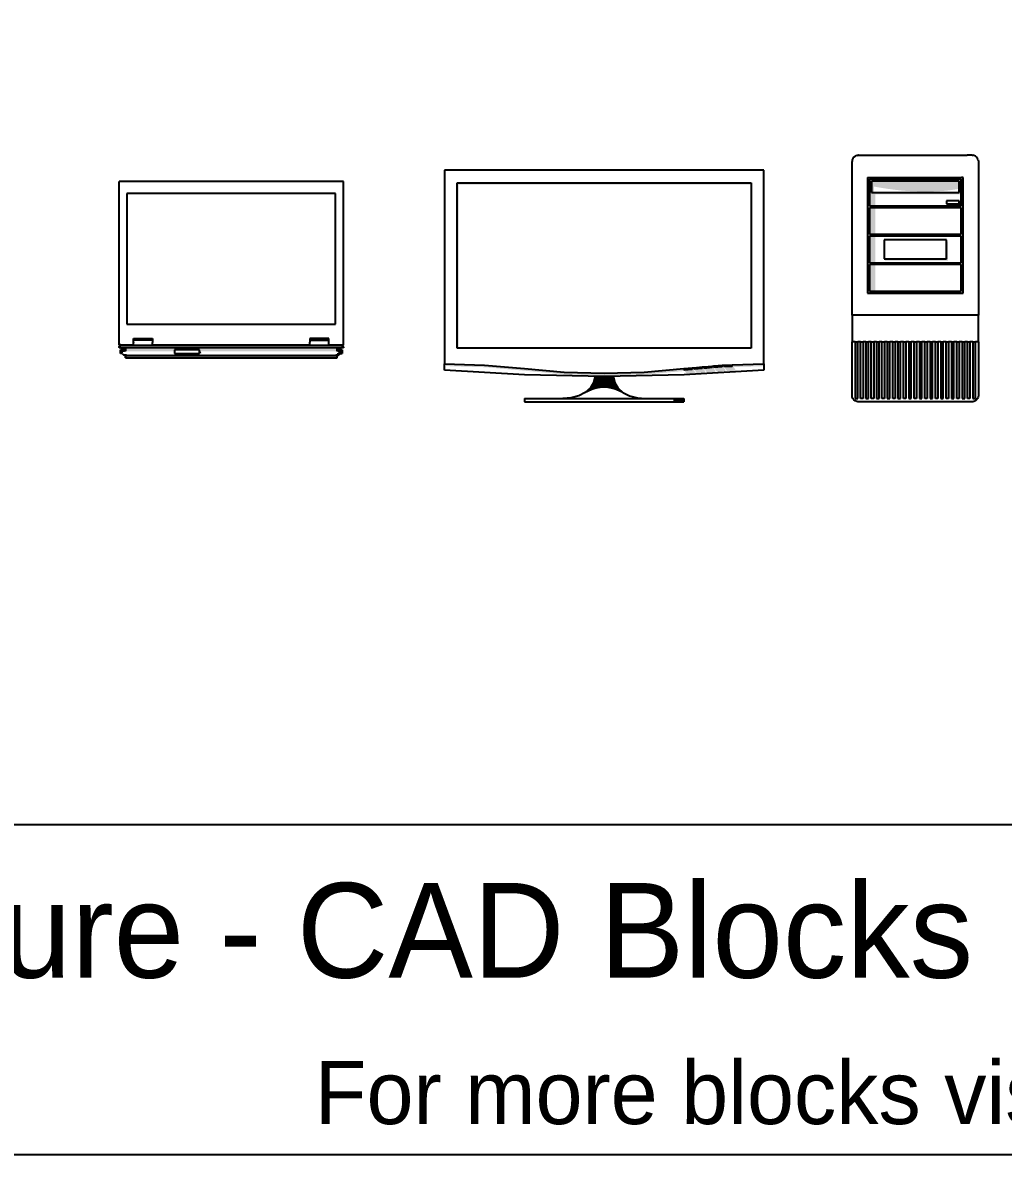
# Model space of a CAD drawing. Header units: millimetres. Extents: x 10441 to 16709, y -1420 to 2160.
# Drawn here: x 12007 to 13559, y -1420 to 370 of the extents above; entities that cross this region are included whole.
import ezdxf

# ---------------------------------------------------------------- set-up
doc = ezdxf.new("R2010")
doc.units = ezdxf.units.MM
doc.header["$MEASUREMENT"] = 0
doc.layers.add('Hatch', color=7, linetype='Continuous')
doc.layers.add('TEXT', color=1, linetype='Continuous')
doc.styles.add('Century Gothic', font='Century Gothic Regular.ttf')

# ---------------------------------------------------------------- blocks, each defined once
blk = doc.blocks.new('laptop ele')
at = {"layer": 'Hatch', "linetype": 'Continuous', "lineweight": 0, "ltscale": 10}
for points in [[(-177.5, 108.7), (-177.5, 24.7), (-176, 24.7)], [(-177.5, 24.7), (-177.5, 23.7), (-175.8, 23.7), (-176, 24.7)], [(-177.5, 23.7), (-177.5, 22.6), (-175.5, 22.6), (-175.8, 23.7)], [(-177.5, 22.6), (-177.5, 21.7), (-175, 21.7), (-175.5, 22.6)], [(-177.5, 21.7), (-177.5, 20.9), (-154.5, 20.9), (-154.5, 21.7)], [(-177.5, 20.9), (-177.5, 20.4), (-154.5, 20.4), (-154.5, 20.9)], [(-177.5, 20.4), (-177.5, 20.1), (-154.5, 20.1), (-154.5, 20.4)], [(-124.5, 30.6), (-154.5, 30.6), (-154.5, 29.2), (-124.5, 29.2)], [(-124.5, 28), (-154.5, 28), (-154.5, 27.9), (-152.6, 27.9), (-124.5, 27.9)], [(-152.6, 27.9), (-154.5, 27.9), (-154.5, 27.5), (-153.3, 27.5)], [(-153.3, 27.5), (-154.5, 27.5), (-154.5, 26.8), (-153.9, 26.8)], [(-153.9, 26.8), (-154.5, 26.8), (-154.5, 26), (-154.3, 26)], [(-154.3, 26), (-154.5, 26), (-154.5, 25)], [(-154.5, 25), (-154.5, 24.3), (-154.5, 24.7)], [(-124.5, 24), (-124.5, 24.3), (-124.5, 23.7)], [(-124.5, 23.7), (-124.5, 22.6), (-124.3, 22.6), (-124.5, 23.7)], [(-124.5, 22.6), (-124.5, 21.7), (-123.8, 21.7), (-124.3, 22.6)], [(124.5, 21.7), (-124.5, 21.7), (-124.5, 20.9), (124.5, 20.9)], [(124.5, 20.9), (-124.5, 20.9), (-124.5, 20.4), (124.5, 20.4)], [(124.5, 20.4), (-124.5, 20.4), (-124.5, 20.1), (124.5, 20.1)], [(124.5, 20.1), (-124.5, 20.1), (124.5, 20)], [(124.5, 29.2), (154.5, 29.2), (154.5, 30.6), (124.5, 30.6)], [(154.5, 28), (124.5, 28), (124.5, 27.9), (126.4, 27.9), (154.5, 27.9)], [(126.4, 27.9), (124.5, 27.9), (124.5, 27.5), (125.7, 27.5)], [(125.7, 27.5), (124.5, 27.5), (124.5, 26.8), (125.1, 26.8)], [(125.1, 26.8), (124.5, 26.8), (124.5, 26), (124.7, 26)], [(124.7, 26), (124.5, 26), (124.5, 25)], [(124.5, 25), (124.5, 24.3), (124.5, 24.7)], [(154.5, 24), (154.5, 24.3), (154.5, 23.7)], [(154.5, 23.7), (154.5, 22.6), (154.7, 22.6), (154.5, 23.7)], [(154.5, 22.6), (154.5, 21.7), (155.2, 21.7), (154.7, 22.6)], [(154.5, 21.7), (154.5, 20.9), (177.5, 20.9), (177.5, 21.7)], [(154.5, 20.9), (154.5, 20.4), (177.5, 20.4), (177.5, 20.9)], [(154.5, 20.4), (154.5, 20.1), (177.5, 20.1), (177.5, 20.4)], [(176.5, 18.4), (177, 17.5), (177.2, 17.5), (176.7, 18.4)], [(-173.1, 7.9), (-173.3, 8.5), (-175.5, 8.5), (-175.5, 7.9)], [(-173, 7.7), (-173.1, 7.9), (-175.5, 7.9), (-175.5, 7.4), (-172.9, 7.4)], [(-172.7, 7.1), (-172.9, 7.4), (-175.5, 7.4), (-175.5, 7.1)], [(-172.6, 7), (-172.7, 7.1), (-175.5, 7.1), (-175.5, 7)], [(-175.4, 13), (-175.3, 12.9), (-173.5, 12.9), (-173.5, 13)], [(-175.3, 12.9), (-175.1, 12.6), (-173.5, 12.6), (-173.5, 12.9)], [(-175.1, 12.6), (-174.8, 12.1), (-173.5, 12.1), (-173.5, 12.6)], [(-174.8, 12.1), (-174.3, 11.5), (-173.5, 11.5), (-173.5, 12.1)], [(-174.3, 11.5), (-173.8, 10.8), (-173.5, 10.8), (-173.5, 11.5)], [(-173.8, 10.8), (-173.5, 10.3), (-173.5, 10.8)], [(-173.5, 10.3), (-173.3, 10), (-173.2, 16), (-173.5, 16)], [(-173.2, 10), (-172.4, 10), (-172.4, 16), (-173.2, 16)], [(-173.2, 10), (-172.8, 9.6), (-172.4, 9.6), (-172.4, 10)], [(-171.2, 16), (-172.4, 16), (-172.4, 10), (-171.2, 10)], [(-171.2, 10), (-172.4, 10), (-172.4, 9.6), (-172.1, 9.5), (-171.1, 9.5)], [(-172, 6.3), (-172.3, 6.3), (-171.2, 5.2), (-170.9, 5.2)], [(-171.3, 6.3), (-172, 6.3), (-170.9, 5.2), (-170.4, 5.2)], [(-170.3, 6.3), (-171.3, 6.3), (-170.4, 5.2), (-169.5, 5.2)], [(-169.5, 16), (-171.2, 16), (-171.2, 10), (-169.5, 10)], [(-169.5, 10), (-171.2, 10), (-171.1, 9.5), (-169.9, 9.5), (-169.5, 9.6)], [(-170.9, 5.2), (-171.2, 5.2), (-169.8, 4.5), (-169.6, 4.5)], [(-170.4, 5.2), (-170.9, 5.2), (-169.6, 4.5), (-169.2, 4.5)], [(-170.4, 5.2), (-169.2, 4.5), (-168.5, 4.5), (-169.5, 5.2)], [(-168.9, 6.3), (-170.3, 6.3), (-169.5, 5.2), (-168.3, 5.2)], [(-169.6, 4.5), (-169.8, 4.5), (-168.3, 4.1), (-168.1, 4.1)], [(-169.2, 4.5), (-169.6, 4.5), (-168.1, 4.1), (-167.9, 4.1)], [(-167.6, 16), (-169.5, 16), (-169.5, 10), (-167.6, 10)], [(-169.5, 9.6), (-168.6, 9.6), (-167.6, 10), (-169.5, 10)], [(-169.5, 5.2), (-168.5, 4.5), (-167.6, 4.5), (-168.3, 5.2)], [(-168.5, 4.5), (-169.2, 4.5), (-167.9, 4.1), (-167.4, 4.1)], [(-167.2, 6.3), (-168.9, 6.3), (-168.3, 5.2), (-167, 5.2)], [(-167.6, 4.5), (-168.5, 4.5), (-167.4, 4.1), (-166.9, 4.1)], [(-167, 5.2), (-168.3, 5.2), (-167.6, 4.5), (-166.6, 4.5)], [(-167.9, 4.1), (-168.1, 4.1), (-167.4, 4), (-167.2, 4)], [(-167.4, 4.1), (-167.9, 4.1), (-167.2, 4), (-166.9, 4)], [(-165.5, 16), (-167.6, 16), (-167.6, 10), (-167.3, 10), (-165.5, 10.3)], [(-167.6, 4.5), (-166.9, 4.1), (-166.2, 4.1), (-166.6, 4.5)], [(-167.5, 1.2), (-167.4, 1.5), (-167.4, 4)], [(-166.9, 4.1), (-167.4, 4.1), (-166.9, 4), (-166.5, 4)], [(-167.4, 1.5), (-167.2, 1.6), (-167.2, 4), (-167.4, 4)], [(-165.4, 6.3), (-167.2, 6.3), (-167, 5.2), (-165.3, 5.2)], [(-167.2, 1.6), (-166.9, 1.6), (-166.9, 4), (-167.2, 4)], [(-165.3, 5.2), (-167, 5.2), (-166.6, 4.5), (-165.3, 4.5)], [(-166.2, 4.1), (-166.9, 4.1), (-166.5, 4), (-166, 4)], [(-166.9, 1.6), (-166.5, 1.6), (-166.5, 4), (-166.9, 4)], [(-165.3, 4.5), (-166.6, 4.5), (-166.2, 4.1), (-165.2, 4.1)], [(-166.5, 1.6), (-166, 1.5), (-166, 4), (-166.5, 4)], [(-165.2, 4.1), (-166.2, 4.1), (-166, 4), (-165.1, 4)], [(-166, 1.5), (-165.5, 1.2), (-165.5, 4), (-166, 4)], [(-165.5, 16), (-165.5, 10.3), (-90, 10.3), (-90, 13), (-50, 13), (-50, 10), (-48, 10), (-48, 10.2), (-48.1, 10.3), (165.5, 10.3), (165.5, 16)], [(165.5, 4), (-165.5, 4), (-165.5, 1.2), (-165, 0.9), (-162.8, 0), (165.5, 0)], [(165.4, 6.3), (-165.4, 6.3), (-165.3, 5.2), (165.3, 5.2)], [(165.3, 5.2), (-165.3, 5.2), (-165.3, 4.5), (165.3, 4.5)], [(-165.3, 4.5), (-165.2, 4.1), (165.2, 4.1), (165.3, 4.5)], [(165.2, 4.1), (-165.2, 4.1), (165.1, 4)], [(-50, 7), (-90, 7), (-89.5, 6.3), (-46.8, 6.3), (-47.5, 7.7), (-50, 7.7)], [(-50, 10), (-50, 9.2), (-47.9, 9.2), (-48, 10)], [(-50, 9.2), (-50, 7.7), (-47.5, 7.7), (-47.9, 9.2)], [(165.2, 4.1), (166.2, 4.1), (166.6, 4.5), (165.3, 4.5)], [(166.2, 4.1), (165.2, 4.1), (166, 4)], [(167.2, 6.3), (165.4, 6.3), (165.3, 5.2), (167, 5.2)], [(167, 5.2), (165.3, 5.2), (165.3, 4.5), (166.6, 4.5)], [(165.5, 16), (165.5, 10.3), (167.3, 10), (167.6, 10), (167.6, 16)], [(165.5, 0), (166, 0), (166, 4), (165.5, 4)], [(166.9, 4.1), (166.2, 4.1), (166, 4), (166.5, 4)], [(166, 0), (166.5, 0), (166.5, 4), (166, 4)], [(166.6, 4.5), (166.2, 4.1), (166.9, 4.1), (167.6, 4.5)], [(167.4, 4.1), (166.9, 4.1), (166.5, 4), (166.9, 4)], [(166.5, 0), (166.9, 0), (166.9, 4), (166.5, 4)], [(168.3, 5.2), (167, 5.2), (166.6, 4.5), (167.6, 4.5)], [(168.5, 4.5), (167.6, 4.5), (166.9, 4.1), (167.4, 4.1)], [(167.9, 4.1), (167.4, 4.1), (166.9, 4), (167.2, 4)], [(166.9, 0), (167.2, 0), (167.2, 4), (166.9, 4)], [(168.9, 6.3), (167.2, 6.3), (167, 5.2), (168.3, 5.2)], [(169.3, 7.7), (167.5, 7.7), (167.2, 6.3), (168.9, 6.3)], [(168.1, 4.1), (167.9, 4.1), (167.2, 4), (167.4, 4)], [(167.2, 0), (167.4, 0), (167.4, 4), (167.2, 4)], [(169.2, 4.5), (168.5, 4.5), (167.4, 4.1), (167.9, 4.1)], [(169.5, 16), (167.6, 16), (167.6, 10), (169.5, 10)], [(167.6, 10), (168.7, 9.2), (169.5, 9.2), (169.5, 10), (167.6, 10)], [(168.3, 5.2), (167.6, 4.5), (168.5, 4.5), (169.5, 5.2)], [(169.6, 4.5), (169.2, 4.5), (167.9, 4.1), (168.1, 4.1)], [(169.8, 4.5), (169.6, 4.5), (168.1, 4.1), (168.3, 4.1)], [(170.3, 6.3), (168.9, 6.3), (168.3, 5.2), (169.5, 5.2)], [(168.5, 4.5), (169.2, 4.5), (170.4, 5.2), (169.5, 5.2)], [(169.5, 9.2), (168.7, 9.2), (169.4, 8.5)], [(170.8, 7.7), (169.3, 7.7), (168.9, 6.3), (170.3, 6.3)], [(170.9, 5.2), (170.4, 5.2), (169.2, 4.5), (169.6, 4.5)], [(171.1, 9.2), (169.5, 9.2), (169.3, 7.7), (170.8, 7.7)], [(171.2, 16), (169.5, 16), (169.5, 10), (171.2, 10)], [(171.2, 10), (169.5, 10), (169.5, 9.2), (171.1, 9.2)], [(170.3, 6.3), (169.5, 5.2), (170.4, 5.2), (171.3, 6.3)], [(171.2, 5.2), (170.9, 5.2), (169.6, 4.5), (169.8, 4.5)], [(170.8, 7.7), (170.3, 6.3), (171.3, 6.3), (172, 7.7)], [(172, 6.3), (171.3, 6.3), (170.4, 5.2), (170.9, 5.2)], [(172.4, 9.2), (171.1, 9.2), (170.8, 7.7), (172, 7.7)], [(172.3, 6.3), (172, 6.3), (170.9, 5.2), (171.2, 5.2)], [(172.4, 10), (171.2, 10), (171.1, 9.2), (172.4, 9.2)], [(172.4, 16), (171.2, 16), (171.2, 10), (172.4, 10)], [(172, 7.7), (171.3, 6.3), (172, 6.3), (172.8, 7.7)], [(172.4, 9.2), (172, 7.7), (172.8, 7.7), (173.2, 9.2)], [(173, 7.7), (172.8, 7.7), (172, 6.3), (172.3, 6.3)], [(172.4, 16), (172.4, 10), (173.2, 10), (173.2, 16)], [(172.4, 10), (172.4, 9.2), (173.2, 9.2), (173.2, 10)], [(173, 7.7), (172.6, 7), (175.5, 7), (175.5, 13), (173.5, 13), (173.5, 10), (173.4, 9.2)], [(173.4, 9.2), (173.2, 9.2), (172.8, 7.7), (173, 7.7)], [(173.5, 16), (173.2, 16), (173.2, 10), (173.5, 10)], [(173.5, 10), (173.2, 10), (173.2, 9.2), (173.4, 9.2)], [(176.7, 16.5), (175.7, 16.5), (175.7, 16), (176.7, 16)], [(176.4, 17.5), (176.7, 16.5), (177.3, 16.5), (177, 17.5)], [(176.7, 16.5), (176.7, 16), (177.3, 16), (177.3, 16.5)], [(177, 17.5), (177.3, 16.5), (177.5, 16.5), (177.2, 17.5)], [(177.3, 16.5), (177.3, 16), (177.5, 16), (177.5, 16.5)]]:
    blk.add_hatch(color=253, dxfattribs=at).paths.add_polyline_path(points)
at = {"ltscale": 10}
for p, q in [((-177.5, 278.9), (-177.5, 279.1)), ((177.5, 279.1), (-177.5, 279.1)), ((-177.5, 278.4), (-177.5, 278.9)), ((-177.5, 277.7), (-177.5, 278.4)), ((-177.5, 276.8), (-177.5, 277.7)), ((-177.5, 275.8), (-177.5, 276.8)), ((-177.5, 24.7), (-177.5, 275.8)), ((177.5, 278.9), (177.5, 279.1)), ((177.5, 278.4), (177.5, 278.9)), ((177.5, 277.7), (177.5, 278.4)), ((177.5, 276.8), (177.5, 277.7)), ((177.5, 275.8), (177.5, 276.8)), ((177.5, 24.7), (177.5, 275.8)), ((165, 260.1), (-165, 260.1)), ((-165, 260.1), (-165, 53.3)), ((165, 53.3), (165, 260.1)), ((-165, 53.3), (165, 53.3)), ((-177.5, 23.7), (-177.5, 24.7)), ((-177.5, 22.6), (-177.5, 23.7)), ((-177.5, 21.7), (-177.5, 22.6)), ((-177.5, 20.9), (-177.5, 21.7)), ((-177.5, 20.4), (-177.5, 20.9)), ((-177.5, 20.1), (-177.5, 20.4)), ((-177.5, 20), (-177.5, 20.1)), ((-154.5, 20), (-177.5, 20)), ((-177.2, 17.5), (-176.7, 18.4)), ((-175.9, 19.2), (-176.7, 18.4)), ((-175.9, 19.2), (-175, 19.7)), ((-175, 19.7), (-174, 20)), ((-173.5, 20), (-174, 20)), ((-173.5, 20), (-173.4, 20)), ((-173.4, 20), (-173.2, 20)), ((-173.2, 20), (-172.9, 20)), ((-172.9, 20), (-172.5, 20)), ((-172.5, 20), (-172, 20)), ((-172, 20), (-171.2, 20)), ((-171.2, 20), (171.2, 20)), ((-154.5, 30.6), (-124.5, 30.6)), ((-154.5, 24.7), (-154.5, 30.6)), ((-124.5, 29.2), (-154.5, 29.2)), ((-124.5, 28), (-154.5, 28)), ((-154.5, 24.7), (-154.5, 24.4)), ((-154.5, 24), (-154.5, 24.4)), ((-154.5, 20), (-154.5, 24)), ((-124.5, 30.6), (-124.5, 24.7)), ((-124.5, 24.7), (-124.5, 24.4)), ((-124.5, 24), (-124.5, 24.4)), ((-124.5, 20), (-124.5, 24)), ((124.5, 20), (-124.5, 20)), ((124.5, 30.6), (124.5, 24.7)), ((154.5, 30.6), (124.5, 30.6)), ((124.5, 29.2), (154.5, 29.2)), ((124.5, 28), (154.5, 28)), ((124.5, 24.4), (124.5, 24.7)), ((124.5, 24), (124.5, 24.4)), ((124.5, 20), (124.5, 24)), ((154.5, 24.7), (154.5, 30.6)), ((154.5, 24.4), (154.5, 24.7)), ((154.5, 24), (154.5, 24.4)), ((154.5, 20), (154.5, 24)), ((177.5, 20), (154.5, 20)), ((171.2, 20), (172, 20)), ((172, 20), (172.5, 20)), ((172.5, 20), (172.9, 20)), ((172.9, 20), (173.2, 20)), ((173.2, 20), (173.4, 20)), ((173.4, 20), (173.5, 20)), ((173.5, 20), (174, 20)), ((174, 20), (175, 19.7)), ((175, 19.7), (175.9, 19.2)), ((175.9, 19.2), (176.7, 18.4)), ((176.7, 18.4), (177.2, 17.5)), ((177.5, 23.7), (177.5, 24.7)), ((177.5, 22.6), (177.5, 23.7)), ((177.5, 21.7), (177.5, 22.6)), ((177.5, 20.9), (177.5, 21.7)), ((177.5, 20.4), (177.5, 20.9)), ((177.5, 20.1), (177.5, 20.4)), ((177.5, 20), (177.5, 20.1)), ((-177.5, 16.5), (-177.2, 17.5)), ((-177.5, 16.5), (-177.5, 16)), ((-177.3, 16), (-177.5, 16)), ((-176.7, 16), (-177.3, 16)), ((-175.7, 16), (-176.7, 16)), ((-174.5, 16), (-175.7, 16)), ((-175.5, 12.9), (-175.5, 13)), ((-173.5, 13), (-175.5, 13)), ((-175.5, 12.6), (-175.5, 12.9)), ((-175.5, 12.1), (-175.5, 12.6)), ((-175.5, 11.5), (-175.5, 12.1)), ((-175.5, 10.8), (-175.5, 11.5)), ((-175.5, 10), (-175.5, 10.8)), ((-175.5, 9.2), (-175.5, 10)), ((-175.5, 8.5), (-175.5, 9.2)), ((-175.5, 7.9), (-175.5, 8.5)), ((-175.5, 7.4), (-175.5, 7.9)), ((-175.5, 7.1), (-175.5, 7.4)), ((-175.5, 7), (-175.5, 7.1)), ((-172.6, 7), (-175.5, 7)), ((-173.1, 16), (-174.5, 16)), ((-173.5, 10), (-173.5, 16)), ((-173.5, 10), (-173.4, 9.2)), ((-173.4, 9.2), (-173, 7.7)), ((-171.5, 16), (-173.1, 16)), ((-172.3, 6.3), (-173, 7.7)), ((-172.3, 6.3), (-171.2, 5.2)), ((171.5, 16), (-171.5, 16)), ((-171.2, 5.2), (-169.8, 4.5)), ((-168.3, 4.1), (-169.8, 4.5)), ((-168.3, 4.1), (-167.5, 4)), ((-167.5, 4), (-167.4, 4)), ((-167.5, 0), (-167.5, 4)), ((-167.5, 4), (-167.5, 4)), ((-167.5, 0), (-167.4, 0)), ((-167.4, 4), (-167.2, 4)), ((-167.4, 4), (-167.2, 4)), ((-167.4, 0), (-167.2, 0)), ((-167.2, 4), (-166.9, 4)), ((-167.2, 4), (-166.9, 4)), ((-167.2, 0), (-166.9, 0)), ((-166.9, 4), (-166.5, 4)), ((-166.9, 4), (-166.5, 4)), ((-166.9, 0), (-166.5, 0)), ((-166.5, 4), (-166, 4)), ((-166.5, 4), (-166, 4)), ((-166.5, 0), (-166, 0)), ((-166, 4), (-165.5, 4)), ((-166, 4), (-165.1, 4)), ((-166, 0), (-165.5, 0)), ((-165.5, 4), (-165.1, 4)), ((-165.5, 0), (165.5, 0)), ((-165.1, 4), (165.1, 4)), ((-50, 13), (-90, 13)), ((-90, 13), (-90, 7)), ((-90, 7), (-50, 7)), ((-50, 7), (-50, 13)), ((165.1, 4), (165.5, 4)), ((165.1, 4), (166, 4)), ((165.5, 4), (166, 4)), ((165.5, 0), (166, 0)), ((166, 4), (166.5, 4)), ((166, 4), (166.5, 4)), ((166, 0), (166.5, 0)), ((166.5, 4), (166.9, 4)), ((166.5, 4), (166.9, 4)), ((166.5, 0), (166.9, 0)), ((166.9, 4), (167.2, 4)), ((166.9, 4), (167.2, 4)), ((166.9, 0), (167.2, 0)), ((167.2, 4), (167.4, 4)), ((167.2, 4), (167.4, 4)), ((167.2, 0), (167.4, 0)), ((167.4, 4), (167.5, 4)), ((167.4, 0), (167.5, 0)), ((167.5, 4), (168.3, 4.1)), ((167.5, 0), (167.5, 4)), ((167.5, 4), (167.5, 4)), ((168.3, 4.1), (169.8, 4.5)), ((169.8, 4.5), (171.2, 5.2)), ((171.2, 5.2), (172.3, 6.3)), ((173.1, 16), (171.5, 16)), ((172.3, 6.3), (173, 7.7)), ((172.6, 7), (175.5, 7)), ((173, 7.7), (173.4, 9.2)), ((174.5, 16), (173.1, 16)), ((173.4, 9.2), (173.5, 10)), ((173.5, 10), (173.5, 16)), ((173.5, 13), (175.5, 13)), ((175.7, 16), (174.5, 16)), ((175.5, 13), (175.5, 7)), ((176.7, 16), (175.7, 16)), ((177.3, 16), (176.7, 16)), ((177.2, 17.5), (177.5, 16.5)), ((177.5, 16), (177.3, 16)), ((177.5, 16.5), (177.5, 16))]:
    blk.add_line(p, q, dxfattribs=at)
blk = doc.blocks.new('monitor ele')
at = {"layer": 'Hatch', "linetype": 'Continuous', "lineweight": 0, "ltscale": 10}
for points in [[(199.8, 346.5), (-265.1, 346.5), (-265.1, 85), (-263.1, 85), (-263.1, 343.7), (199.8, 343.7)], [(-285.1, 60), (-282.6, 56.5), (-219.4, 54.6), (-93.4, 43.3), (-30.2, 41.5), (33.1, 43.3), (94.7, 48.8), (98.9, 43), (111.8, 44.1), (111.5, 46.6), (109, 50.1), (110.4, 50.2), (114.6, 44.4), (127.5, 45.5), (127.3, 48), (124.8, 51.5), (126.1, 51.6), (130.3, 45.8), (143.2, 46.9), (143, 49.4), (140.5, 52.9), (141.8, 53), (146, 47.2), (158.9, 48.3), (158.8, 50.8), (156.3, 54.3), (157.5, 54.5), (161.7, 48.6), (174.7, 48.9), (174.6, 51.4), (172.1, 55), (219.8, 56.4), (219.8, 60), (169.6, 58.5), (169.7, 56), (156.7, 55.6), (156.6, 58.1), (153.8, 57.9), (153.9, 55.4), (141, 54.2), (140.8, 56.7), (138, 56.5), (138.2, 54), (125.3, 52.8), (125.1, 55.3), (122.3, 55.1), (122.5, 52.6), (109.6, 51.4), (109.3, 53.9), (106.5, 53.7), (106.8, 51.2), (93.9, 50), (93.6, 52.5), (30.6, 46.9), (-32.7, 45), (-95.9, 46.9), (-221.9, 58.1)], [(-47.2, 38.7), (-47.7, 38.7), (-49.4, 29.9), (-48.8, 29.9)], [(-45.7, 38.7), (-47.2, 38.7), (-48.8, 29.9), (-47.1, 29.9)], [(-47.7, 38.7), (-47.2, 38.7), (-47.2, 40.3), (-47.7, 40.3)], [(-47.2, 38.7), (-45.7, 38.7), (-45.7, 40.3), (-47.2, 40.3)], [(-43.3, 38.7), (-45.7, 38.7), (-47.1, 29.9), (-44.5, 29.9)], [(-45.7, 38.7), (-43.3, 38.7), (-43.3, 40.2), (-45.7, 40.3)], [(-40.2, 38.7), (-43.3, 38.7), (-44.5, 29.9), (-41, 29.9)], [(-43.3, 38.7), (-40.2, 38.7), (-40.2, 40.1), (-43.3, 40.2)], [(-40.2, 38.7), (-41, 29.9), (-37, 29.9), (-36.6, 38.7)], [(-40.2, 38.7), (-36.6, 38.7), (-36.6, 40.1), (-40.2, 40.1)], [(-36.6, 38.7), (-37, 29.9), (-32.7, 29.9), (-32.7, 38.7)], [(-36.6, 40.1), (-36.6, 38.7), (-32.7, 38.7), (-32.7, 40)], [(-28.8, 40.1), (-32.7, 40), (-32.7, 38.7), (-28.8, 38.7)], [(-28.8, 38.7), (-32.7, 38.7), (-32.7, 29.9), (-28.3, 29.9)], [(-28.8, 38.7), (-25.2, 38.7), (-25.2, 40.1), (-28.8, 40.1)], [(-28.8, 38.7), (-28.3, 29.9), (-24.3, 29.9), (-25.2, 38.7)], [(-25.2, 38.7), (-22.1, 38.7), (-22.1, 40.2), (-25.2, 40.1)], [(-22.1, 38.7), (-25.2, 38.7), (-24.3, 29.9), (-20.8, 29.9)], [(-22.1, 38.7), (-19.7, 38.7), (-19.7, 40.3), (-22.1, 40.2)], [(-19.7, 38.7), (-22.1, 38.7), (-20.8, 29.9), (-18.2, 29.9)], [(-19.7, 38.7), (-18.2, 38.7), (-18.2, 40.3), (-19.7, 40.3)], [(-18.2, 38.7), (-19.7, 38.7), (-18.2, 29.9), (-16.5, 29.9)], [(-18.2, 38.7), (-17.7, 38.7), (-17.7, 40.3), (-18.2, 40.3)], [(-17.7, 38.7), (-18.2, 38.7), (-16.5, 29.9), (-15.9, 29.9)], [(-53.7, 21.8), (-54.4, 21.8), (-62.5, 14.9), (-61.4, 14.9)], [(-53.7, 21.8), (-61.4, 14.9), (-59, 14.9), (-57.7, 15.6), (-51.5, 21.8)], [(-57.7, 15.6), (-50.6, 18.7), (-48.1, 21.8), (-51.5, 21.8)], [(-48.8, 29.9), (-49.4, 29.9), (-54.4, 21.8), (-53.7, 21.8)], [(-47.1, 29.9), (-48.8, 29.9), (-53.7, 21.8), (-51.5, 21.8)], [(-47.1, 29.9), (-51.5, 21.8), (-48.1, 21.8), (-44.5, 29.9)], [(-50.6, 18.7), (-44.3, 20.6), (-43.6, 21.8), (-48.1, 21.8)], [(-48.1, 21.8), (-43.6, 21.8), (-41, 29.9), (-44.5, 29.9)], [(-38.3, 21.8), (-43.6, 21.8), (-44.3, 20.6), (-38.4, 21.6)], [(-41, 29.9), (-43.6, 21.8), (-38.3, 21.8), (-37, 29.9)], [(-33.2, 21.8), (-38.3, 21.8), (-38.4, 21.6)], [(-32.7, 29.9), (-37, 29.9), (-38.3, 21.8), (-33.2, 21.8), (-32.7, 21.9)], [(-28.3, 29.9), (-32.7, 29.9), (-32.7, 21.9), (-32.3, 21.8), (-27, 21.8)], [(-27, 21.8), (-32.3, 21.8), (-26.9, 21.5)], [(-24.3, 29.9), (-28.3, 29.9), (-27, 21.8), (-21.8, 21.8)], [(-27, 21.8), (-26.9, 21.5), (-20.9, 20.3), (-21.8, 21.8)], [(-20.8, 29.9), (-24.3, 29.9), (-21.8, 21.8), (-17.3, 21.8)], [(-17.3, 21.8), (-21.8, 21.8), (-20.9, 20.3), (-18.1, 19.5), (-14.4, 18.3)], [(-18.2, 29.9), (-20.8, 29.9), (-17.3, 21.8), (-13.8, 21.8)], [(-16.5, 29.9), (-18.2, 29.9), (-13.8, 21.8), (-11.6, 21.8)], [(-13.8, 21.8), (-17.3, 21.8), (-14.4, 18.3), (-7.2, 15.1)], [(-15.9, 29.9), (-16.5, 29.9), (-11.6, 21.8), (-10.9, 21.8)], [(-3.9, 14.9), (-11.6, 21.8), (-13.8, 21.8), (-7.2, 15.1), (-6.7, 14.9)], [(-10.9, 21.8), (-11.6, 21.8), (-3.9, 14.9), (-2.9, 14.9)], [(-85.1, 6.1), (-98.2, 5), (-97.9, 5), (-84.6, 6.1)], [(-85.1, 6.1), (-84.6, 6.1), (-71.9, 9.5), (-72.9, 9.5)], [(-72.9, 9.5), (-71.9, 9.5), (-68.3, 11.2), (-61.4, 14.9), (-62.5, 14.9)], [(-68.3, 11.2), (-59, 14.9), (-61.4, 14.9)], [(-3.9, 14.9), (-6.7, 14.9), (4, 10.7)], [(7.6, 9.5), (-2.9, 14.9), (-3.9, 14.9), (4, 10.7), (6.5, 9.5)], [(7.6, 9.5), (6.5, 9.5), (19.1, 6.1), (19.8, 6.1)], [(32.8, 5), (19.8, 6.1), (19.1, 6.1), (32.4, 5)], [(76.6, 0), (89.3, 0), (89.3, 5), (76.6, 5)], [(89.3, 0), (93.6, 0), (93.6, 5), (89.3, 5)]]:
    blk.add_hatch(color=253, dxfattribs=at).paths.add_polyline_path(points)
at = {"ltscale": 10}
for p, q in [((219.8, 366.5), (-285.1, 366.5)), ((-285.1, 366.5), (-285.1, 60)), ((219.8, 60), (219.8, 366.5)), ((-265.1, 346.5), (199.8, 346.5)), ((-265.1, 85), (-265.1, 346.5)), ((199.8, 346.5), (199.8, 85)), ((199.8, 85), (-265.1, 85)), ((-285.1, 60), (-221.9, 58.1)), ((-285.1, 50), (-285.1, 60)), ((-221.9, 58.1), (-158.9, 52.5)), ((106.5, 53.7), (109.3, 53.9)), ((109.3, 53.9), (122.3, 55.1)), ((109.3, 53.9), (109.6, 51.4)), ((122.3, 55.1), (125.1, 55.3)), ((122.5, 52.6), (122.3, 55.1)), ((125.1, 55.3), (138, 56.5)), ((125.1, 55.3), (125.3, 52.8)), ((138.2, 54), (125.3, 52.8)), ((138, 56.5), (140.8, 56.7)), ((138.2, 54), (138, 56.5)), ((140.8, 56.7), (153.8, 57.9)), ((140.8, 56.7), (141, 54.2)), ((153.9, 55.4), (141, 54.2)), ((153.8, 57.9), (156.6, 58.1)), ((153.9, 55.4), (153.8, 57.9)), ((156.6, 58.1), (169.6, 58.5)), ((156.6, 58.1), (156.7, 55.6)), ((169.7, 56), (156.7, 55.6)), ((169.6, 58.5), (219.8, 60)), ((169.7, 56), (169.6, 58.5)), ((219.8, 60), (219.8, 50)), ((-159, 42.5), (-285.1, 50)), ((-32.7, 40), (-159, 42.5)), ((-158.9, 52.5), (-95.9, 46.9)), ((-95.9, 46.9), (-32.7, 45)), ((-47.7, 38.7), (-49.4, 29.9)), ((-47.7, 40.3), (-47.7, 38.7)), ((-32.7, 45), (30.6, 46.9)), ((93.7, 42.5), (-32.7, 40)), ((-17.7, 40.3), (-17.7, 38.7)), ((-17.7, 38.7), (-15.9, 29.9)), ((30.6, 46.9), (93.6, 52.5)), ((93.6, 52.5), (106.5, 53.7)), ((93.6, 52.5), (93.9, 50)), ((219.8, 50), (93.7, 42.5)), ((106.8, 51.2), (93.9, 50)), ((106.8, 51.2), (106.5, 53.7)), ((122.5, 52.6), (109.6, 51.4)), ((-54.4, 21.8), (-62.5, 14.9)), ((-49.4, 29.9), (-54.4, 21.8)), ((-15.9, 29.9), (-10.9, 21.8)), ((-10.9, 21.8), (-2.9, 14.9)), ((-158.9, 5), (-154.6, 5)), ((-158.9, 5), (-158.9, 0)), ((-158.9, 0), (-154.6, 0)), ((-154.6, 5), (-142, 5)), ((-154.6, 0), (-142, 0)), ((-142, 5), (-121.9, 5)), ((-142, 0), (-121.9, 0)), ((-121.9, 5), (-95.8, 5)), ((-121.9, 0), (-95.8, 0)), ((-85.1, 6.1), (-98.2, 5)), ((-95.8, 5), (-65.3, 5)), ((-95.8, 0), (-65.3, 0)), ((-72.9, 9.5), (-85.1, 6.1)), ((-62.5, 14.9), (-72.9, 9.5)), ((-65.3, 5), (-32.7, 5)), ((-65.3, 0), (-32.7, 0)), ((-32.7, 5), (0, 5)), ((-32.7, 0), (0, 0)), ((-2.9, 14.9), (7.6, 9.5)), ((0, 5), (30.4, 5)), ((0, 0), (30.4, 0)), ((7.6, 9.5), (19.8, 6.1)), ((19.8, 6.1), (32.8, 5)), ((30.4, 5), (56.6, 5)), ((30.4, 0), (56.6, 0)), ((56.6, 5), (76.6, 5)), ((56.6, 0), (76.6, 0)), ((76.6, 5), (89.3, 5)), ((76.6, 0), (89.3, 0)), ((89.3, 5), (93.6, 5)), ((89.3, 0), (93.6, 0)), ((93.6, 5), (93.6, 0))]:
    blk.add_line(p, q, dxfattribs=at)
blk = doc.blocks.new('pc ele')
at = {"layer": 'Hatch', "linetype": 'Continuous', "lineweight": 0, "ltscale": 10}
h = blk.add_hatch(color=253, dxfattribs=at)
h.paths.add_polyline_path([(80.1, 355), (-70.9, 355), (-70.9, 172), (-56.6, 172), (-56.6, 172.2), (79.1, 172.2), (79.1, 214.2), (77.1, 217), (77.1, 175), (-67.9, 175), (-67.9, 217), (-56.6, 217), (-56.6, 217.2), (79.1, 217.2), (79.1, 259.2), (77.1, 262), (77.1, 220), (-67.9, 220), (-67.9, 262), (-56.6, 262), (-56.6, 262.2), (79.1, 262.2), (79.1, 304.2), (77.1, 307), (77.1, 265), (-67.9, 265), (-67.9, 307), (-56.6, 307), (-56.6, 307.2), (79.1, 307.2), (79.1, 331.4), (80.1, 331.6)])
h.paths.add_polyline_path([(77.1, 310), (-67.9, 310), (-67.9, 352), (77.1, 352)], flags=0)
h = blk.add_hatch(color=253, dxfattribs=at)
h.paths.add_polyline_path([(77.1, 352), (-67.9, 352), (-67.9, 310), (-58.6, 310), (-58.6, 328.2), (76.1, 328.2), (76.1, 334.1), (77.1, 334.3)])
h.paths.add_polyline_path([(-64.9, 349), (74.1, 349), (74.1, 331), (-64.9, 331)], flags=0)
for points in [[(74.1, 349), (-64.9, 349), (-64.9, 331), (-60.6, 331), (-60.6, 340.4), (-57.7, 339.9), (-47.4, 338.1), (-37.2, 336.6), (-27.2, 335.3), (-17.3, 334.2), (-7.6, 333.4), (1.9, 332.8), (11.3, 332.5), (20.6, 332.4), (29.6, 332.5), (38.5, 332.8), (47.3, 333.4), (55.8, 334.2), (64.2, 335.3), (72.4, 336.6), (74.1, 336.9)], [(-67.9, 265), (-58.6, 265), (-58.6, 307), (-67.9, 307)], [(74.1, 313), (54.1, 313), (56.1, 310.2), (76.1, 310.2), (76.1, 315.2), (74.1, 318)], [(-67.9, 220), (-58.6, 220), (-58.6, 262), (-67.9, 262)], [(54.1, 226), (-44.9, 226), (-42.9, 223.2), (56.1, 223.2), (56.1, 253.2), (54.1, 256)], [(-67.9, 175), (-58.6, 175), (-58.6, 217), (-67.9, 217)], [(-86.4, 95), (-90.4, 95), (-90.4, 5), (-86.4, 5)], [(-82, 5), (-78, 5), (-78, 95), (-82, 95)], [(-69.5, 95), (-73.5, 95), (-73.5, 5), (-69.5, 5)], [(-65.1, 5), (-61.1, 5), (-61.1, 95), (-65.1, 95)], [(-52.6, 95), (-56.6, 95), (-56.6, 5), (-52.6, 5)], [(-48.2, 5), (-44.2, 5), (-44.2, 95), (-48.2, 95)], [(-35.7, 95), (-39.7, 95), (-39.7, 5), (-35.7, 5)], [(-31.2, 5), (-27.2, 5), (-27.2, 95), (-31.2, 95)], [(-18.8, 95), (-22.8, 95), (-22.8, 5), (-18.8, 5)], [(-14.3, 5), (-10.3, 5), (-10.3, 95), (-14.3, 95)], [(-1.9, 95), (-5.9, 95), (-5.9, 5), (-1.9, 5)], [(2.6, 5), (6.6, 5), (6.6, 95), (2.6, 95)], [(15, 95), (11, 95), (11, 5), (15, 5)], [(19.5, 5), (23.5, 5), (23.5, 95), (19.5, 95)], [(31.9, 95), (27.9, 95), (27.9, 5), (31.9, 5)], [(36.4, 5), (40.4, 5), (40.4, 95), (36.4, 95)], [(48.8, 95), (44.8, 95), (44.8, 5), (48.8, 5)], [(53.3, 5), (57.3, 5), (57.3, 95), (53.3, 95)], [(65.8, 95), (61.8, 95), (61.8, 5), (65.8, 5)], [(70.2, 5), (74.2, 5), (74.2, 95), (70.2, 95)], [(82.7, 95), (78.7, 95), (78.7, 5), (82.7, 5)], [(87.1, 5), (91.1, 5), (91.1, 95), (87.1, 95)], [(99.6, 95), (95.6, 95), (95.6, 5), (99.6, 5)]]:
    blk.add_hatch(color=253, dxfattribs=at).paths.add_polyline_path(points)
at = {"ltscale": 10}
for p, q in [((-95.1, 382.6), (-95.4, 380)), ((-95.4, 137), (-95.4, 380)), ((-94.1, 385), (-95.1, 382.6)), ((-92.5, 387.1), (-94.1, 385)), ((-90.4, 388.7), (-92.5, 387.1)), ((-88, 389.7), (-90.4, 388.7)), ((-88, 389.7), (-86.4, 389.9)), ((-85.4, 390), (-86.4, 389.9)), ((-85.4, 390), (-77.4, 390)), ((-77.4, 390), (-68.4, 390)), ((-68.4, 390), (-59.3, 390)), ((-59.3, 390), (-50.2, 390)), ((-50.2, 390), (-41.1, 390)), ((-41.1, 390), (-32, 390)), ((-32, 390), (-22.9, 390)), ((-22.9, 390), (-13.7, 390)), ((-13.7, 390), (-4.6, 390)), ((-4.6, 390), (4.6, 390)), ((4.6, 390), (13.7, 390)), ((13.7, 390), (22.9, 390)), ((22.9, 390), (32, 390)), ((32, 390), (41.1, 390)), ((41.1, 390), (50.3, 390)), ((50.3, 390), (59.4, 390)), ((59.4, 390), (68.5, 390)), ((68.5, 390), (77.5, 390)), ((77.5, 390), (86.6, 390)), ((94.6, 390), (86.6, 390)), ((94.6, 390), (95.6, 389.9)), ((97.2, 389.7), (95.6, 389.9)), ((99.6, 388.7), (97.2, 389.7)), ((101.6, 387.1), (99.6, 388.7)), ((103.2, 385), (101.6, 387.1)), ((104.2, 382.6), (103.2, 385)), ((104.2, 382.6), (104.6, 380)), ((104.6, 380), (104.6, 137)), ((-70.9, 355), (-70.9, 172)), ((-70.9, 355), (-68.4, 355)), ((-68.4, 355), (-59.3, 355)), ((77.1, 352), (-67.9, 352)), ((-67.9, 352), (-67.9, 310)), ((74.1, 349), (-64.9, 349)), ((-64.9, 349), (-64.9, 331)), ((-59.3, 355), (-50.2, 355)), ((-50.2, 355), (-41.1, 355)), ((-41.1, 355), (-32, 355)), ((-32, 355), (-22.9, 355)), ((-22.9, 355), (-13.7, 355)), ((-13.7, 355), (-4.6, 355)), ((-4.6, 355), (4.6, 355)), ((4.6, 355), (13.7, 355)), ((13.7, 355), (22.9, 355)), ((22.9, 355), (32, 355)), ((32, 355), (41.1, 355)), ((41.1, 355), (50.3, 355)), ((50.3, 355), (59.4, 355)), ((59.4, 355), (68.5, 355)), ((68.5, 355), (77.5, 355)), ((74.1, 331), (74.1, 349)), ((77.1, 310), (77.1, 352)), ((80.1, 355), (77.5, 355)), ((80.1, 172), (80.1, 355)), ((-64.9, 331), (74.1, 331)), ((-67.9, 310), (77.1, 310)), ((77.1, 307), (-67.9, 307)), ((-67.9, 307), (-67.9, 265)), ((74.1, 318), (54.1, 318)), ((54.1, 318), (54.1, 313)), ((54.1, 313), (74.1, 313)), ((74.1, 313), (74.1, 318)), ((77.1, 265), (77.1, 307)), ((-67.9, 265), (77.1, 265)), ((77.1, 262), (-67.9, 262)), ((-67.9, 262), (-67.9, 220)), ((54.1, 256), (-44.9, 256)), ((-44.9, 256), (-44.9, 226)), ((54.1, 226), (54.1, 256)), ((77.1, 220), (77.1, 262)), ((-67.9, 220), (77.1, 220)), ((77.1, 217), (-67.9, 217)), ((-67.9, 217), (-67.9, 175)), ((-44.9, 226), (54.1, 226)), ((77.1, 175), (77.1, 217)), ((-70.9, 172), (-68.4, 172)), ((-68.4, 172), (-59.3, 172)), ((-67.9, 175), (77.1, 175)), ((-59.3, 172), (-50.2, 172)), ((-50.2, 172), (-41.1, 172)), ((-41.1, 172), (-32, 172)), ((-32, 172), (-22.9, 172)), ((-22.9, 172), (-13.7, 172)), ((-13.7, 172), (-4.6, 172)), ((-4.6, 172), (4.6, 172)), ((4.6, 172), (13.7, 172)), ((13.7, 172), (22.9, 172)), ((22.9, 172), (32, 172)), ((32, 172), (41.1, 172)), ((41.1, 172), (50.3, 172)), ((50.3, 172), (59.4, 172)), ((59.4, 172), (68.5, 172)), ((68.5, 172), (77.5, 172)), ((77.5, 172), (80.1, 172)), ((-95.4, 137), (-95.4, 95)), ((-86.4, 137), (-95.4, 137)), ((-77.4, 137), (-86.4, 137)), ((-68.4, 137), (-77.4, 137)), ((-59.3, 137), (-68.4, 137)), ((-50.2, 137), (-59.3, 137)), ((-41.1, 137), (-50.2, 137)), ((-32, 137), (-41.1, 137)), ((-22.9, 137), (-32, 137)), ((-13.7, 137), (-22.9, 137)), ((-4.6, 137), (-13.7, 137)), ((4.6, 137), (-4.6, 137)), ((13.7, 137), (4.6, 137)), ((22.9, 137), (13.7, 137)), ((32, 137), (22.9, 137)), ((41.1, 137), (32, 137)), ((50.3, 137), (41.1, 137)), ((59.4, 137), (50.3, 137)), ((68.5, 137), (59.4, 137)), ((77.5, 137), (68.5, 137)), ((86.6, 137), (77.5, 137)), ((95.6, 137), (86.6, 137)), ((104.6, 137), (95.6, 137)), ((104.6, 95), (104.6, 137)), ((-90.4, 95), (-95.4, 95)), ((-95.4, 10), (-95.4, 95)), ((-90.4, 95), (-86.4, 95)), ((-90.4, 95), (-90.4, 5)), ((-86.4, 95), (-86.4, 95)), ((-82, 95), (-86.4, 95)), ((-86.4, 5), (-86.4, 95)), ((-82, 95), (-78, 95)), ((-82, 5), (-82, 95)), ((-77.4, 95), (-78, 95)), ((-78, 95), (-78, 5)), ((-73.5, 95), (-77.4, 95)), ((-73.5, 95), (-69.5, 95)), ((-73.5, 95), (-73.5, 5)), ((-68.4, 95), (-69.5, 95)), ((-69.5, 5), (-69.5, 95)), ((-65.1, 95), (-68.4, 95)), ((-65.1, 95), (-61.1, 95)), ((-65.1, 5), (-65.1, 95)), ((-59.3, 95), (-61.1, 95)), ((-61.1, 95), (-61.1, 5)), ((-56.6, 95), (-59.3, 95)), ((-56.6, 95), (-52.6, 95)), ((-56.6, 95), (-56.6, 5)), ((-50.2, 95), (-52.6, 95)), ((-52.6, 5), (-52.6, 95)), ((-48.2, 95), (-50.2, 95)), ((-48.2, 95), (-44.2, 95)), ((-48.2, 5), (-48.2, 95)), ((-41.1, 95), (-44.2, 95)), ((-44.2, 95), (-44.2, 5)), ((-39.7, 95), (-41.1, 95)), ((-39.7, 95), (-35.7, 95)), ((-39.7, 95), (-39.7, 5)), ((-32, 95), (-35.7, 95)), ((-35.7, 5), (-35.7, 95)), ((-31.2, 95), (-32, 95)), ((-31.2, 95), (-27.2, 95)), ((-31.2, 5), (-31.2, 95)), ((-22.9, 95), (-27.2, 95)), ((-27.2, 95), (-27.2, 5)), ((-22.8, 95), (-22.9, 95)), ((-22.8, 95), (-18.8, 95)), ((-22.8, 95), (-22.8, 5)), ((-14.3, 95), (-18.8, 95)), ((-18.8, 5), (-18.8, 95)), ((-14.3, 95), (-13.7, 95)), ((-14.3, 5), (-14.3, 95)), ((-13.7, 95), (-10.3, 95)), ((-5.9, 95), (-10.3, 95)), ((-10.3, 95), (-10.3, 5)), ((-5.9, 95), (-4.6, 95)), ((-5.9, 95), (-5.9, 5)), ((-4.6, 95), (-1.9, 95)), ((2.6, 95), (-1.9, 95)), ((-1.9, 5), (-1.9, 95)), ((2.6, 95), (4.6, 95)), ((2.6, 5), (2.6, 95)), ((4.6, 95), (6.6, 95)), ((11, 95), (6.6, 95)), ((6.6, 95), (6.6, 5)), ((11, 95), (13.7, 95)), ((11, 95), (11, 5)), ((13.7, 95), (15, 95)), ((19.5, 95), (15, 95)), ((15, 5), (15, 95)), ((19.5, 95), (22.9, 95)), ((19.5, 5), (19.5, 95)), ((22.9, 95), (23.5, 95)), ((27.9, 95), (23.5, 95)), ((23.5, 95), (23.5, 5)), ((27.9, 95), (31.9, 95)), ((27.9, 95), (27.9, 5)), ((32, 95), (31.9, 95)), ((31.9, 5), (31.9, 95)), ((36.4, 95), (32, 95)), ((36.4, 95), (40.4, 95)), ((36.4, 5), (36.4, 95)), ((41.1, 95), (40.4, 95)), ((40.4, 95), (40.4, 5)), ((44.8, 95), (41.1, 95)), ((44.8, 95), (48.8, 95)), ((44.8, 95), (44.8, 5)), ((50.3, 95), (48.8, 95)), ((48.8, 5), (48.8, 95)), ((53.3, 95), (50.3, 95)), ((53.3, 95), (57.3, 95)), ((53.3, 5), (53.3, 95)), ((59.4, 95), (57.3, 95)), ((57.3, 95), (57.3, 5)), ((61.8, 95), (59.4, 95)), ((61.8, 95), (65.8, 95)), ((61.8, 95), (61.8, 5)), ((68.5, 95), (65.8, 95)), ((65.8, 5), (65.8, 95)), ((70.2, 95), (68.5, 95)), ((70.2, 95), (74.2, 95)), ((70.2, 5), (70.2, 95)), ((77.5, 95), (74.2, 95)), ((74.2, 95), (74.2, 5)), ((78.7, 95), (77.5, 95)), ((78.7, 95), (82.7, 95)), ((78.7, 95), (78.7, 5)), ((86.6, 95), (82.7, 95)), ((82.7, 5), (82.7, 95)), ((87.1, 95), (86.6, 95)), ((87.1, 95), (91.1, 95)), ((87.1, 5), (87.1, 95)), ((95.6, 95), (91.1, 95)), ((91.1, 95), (91.1, 5)), ((95.6, 95), (95.6, 95)), ((95.6, 95), (99.6, 95)), ((95.6, 95), (95.6, 5)), ((104.6, 95), (99.6, 95)), ((99.6, 5), (99.6, 95)), ((104.6, 95), (104.6, 10)), ((-95.1, 7.4), (-95.4, 10)), ((-94.1, 5), (-95.1, 7.4)), ((-92.5, 2.9), (-94.1, 5)), ((-90.4, 1.3), (-92.5, 2.9)), ((-90.4, 5), (-86.4, 5)), ((-88, 0.3), (-90.4, 1.3)), ((-86.4, 0.1), (-88, 0.3)), ((-86.4, 5), (-86.4, 5)), ((-85.4, 0), (-86.4, 0.1)), ((-77.4, 0), (-85.4, 0)), ((-78, 5), (-82, 5)), ((-68.4, 0), (-77.4, 0)), ((-73.5, 5), (-69.5, 5)), ((-59.3, 0), (-68.4, 0)), ((-61.1, 5), (-65.1, 5)), ((-50.2, 0), (-59.3, 0)), ((-56.6, 5), (-52.6, 5)), ((-41.1, 0), (-50.2, 0)), ((-44.2, 5), (-48.2, 5)), ((-32, 0), (-41.1, 0)), ((-39.7, 5), (-35.7, 5)), ((-22.9, 0), (-32, 0)), ((-27.2, 5), (-31.2, 5)), ((-13.7, 0), (-22.9, 0)), ((-22.8, 5), (-18.8, 5)), ((-13.7, 5), (-14.3, 5)), ((-10.3, 5), (-13.7, 5)), ((-4.6, 0), (-13.7, 0)), ((-5.9, 5), (-4.6, 5)), ((-4.6, 5), (-1.9, 5)), ((4.6, 0), (-4.6, 0)), ((4.6, 5), (2.6, 5)), ((6.6, 5), (4.6, 5)), ((13.7, 0), (4.6, 0)), ((11, 5), (13.7, 5)), ((13.7, 5), (15, 5)), ((22.9, 0), (13.7, 0)), ((22.9, 5), (19.5, 5)), ((23.5, 5), (22.9, 5)), ((32, 0), (22.9, 0)), ((27.9, 5), (31.9, 5)), ((41.1, 0), (32, 0)), ((40.4, 5), (36.4, 5)), ((50.3, 0), (41.1, 0)), ((44.8, 5), (48.8, 5)), ((59.4, 0), (50.3, 0)), ((57.3, 5), (53.3, 5)), ((68.5, 0), (59.4, 0)), ((61.8, 5), (65.8, 5)), ((77.5, 0), (68.5, 0)), ((74.2, 5), (70.2, 5)), ((86.6, 0), (77.5, 0)), ((78.7, 5), (82.7, 5)), ((94.6, 0), (86.6, 0)), ((91.1, 5), (87.1, 5)), ((95.6, 0.1), (94.6, 0)), ((95.6, 5), (99.6, 5)), ((95.6, 5), (95.6, 5)), ((97.2, 0.3), (95.6, 0.1)), ((99.6, 1.3), (97.2, 0.3)), ((101.6, 2.9), (99.6, 1.3)), ((103.2, 5), (101.6, 2.9)), ((104.2, 7.4), (103.2, 5)), ((104.6, 10), (104.2, 7.4))]:
    blk.add_line(p, q, dxfattribs=at)

msp = doc.modelspace()

# ---------------------------------------------------------------- linework, layer by layer
msp.add_lwpolyline([(10440.5, 2160), (16709.4, 2160), (16709.4, -899), (10440.5, -899)], close=True)
at = {"layer": 'TEXT'}
msp.add_lwpolyline([(10440.5, -1420.5), (16709.4, -1420.5), (16709.4, -899), (10440.5, -899)], close=True, dxfattribs=at)

# ---------------------------------------------------------------- block references
for name, p in [('pc ele', (13415.1, -230)), ('monitor ele', (12960.1, -230)), ('laptop ele', (12337.4, -160.6))]:
    msp.add_blockref(name, p)

# ---------------------------------------------------------------- texts
at = {"layer": 'TEXT', "attachment_point": 1, "style": 'Century Gothic'}
for s, insert, char_height in [('First In Architecture - CAD Blocks - Office Items', (10524, -991.1), 150), ('For more blocks visit www.firstinarchitecture.co.uk', (12469.7, -1272.6), 100)]:
    msp.add_mtext_dynamic_manual_height_columns(s, width=8770.547, gutter_width=1, heights=[0], dxfattribs=dict(at, insert=insert, char_height=char_height))

doc.saveas('drawing.dxf')
